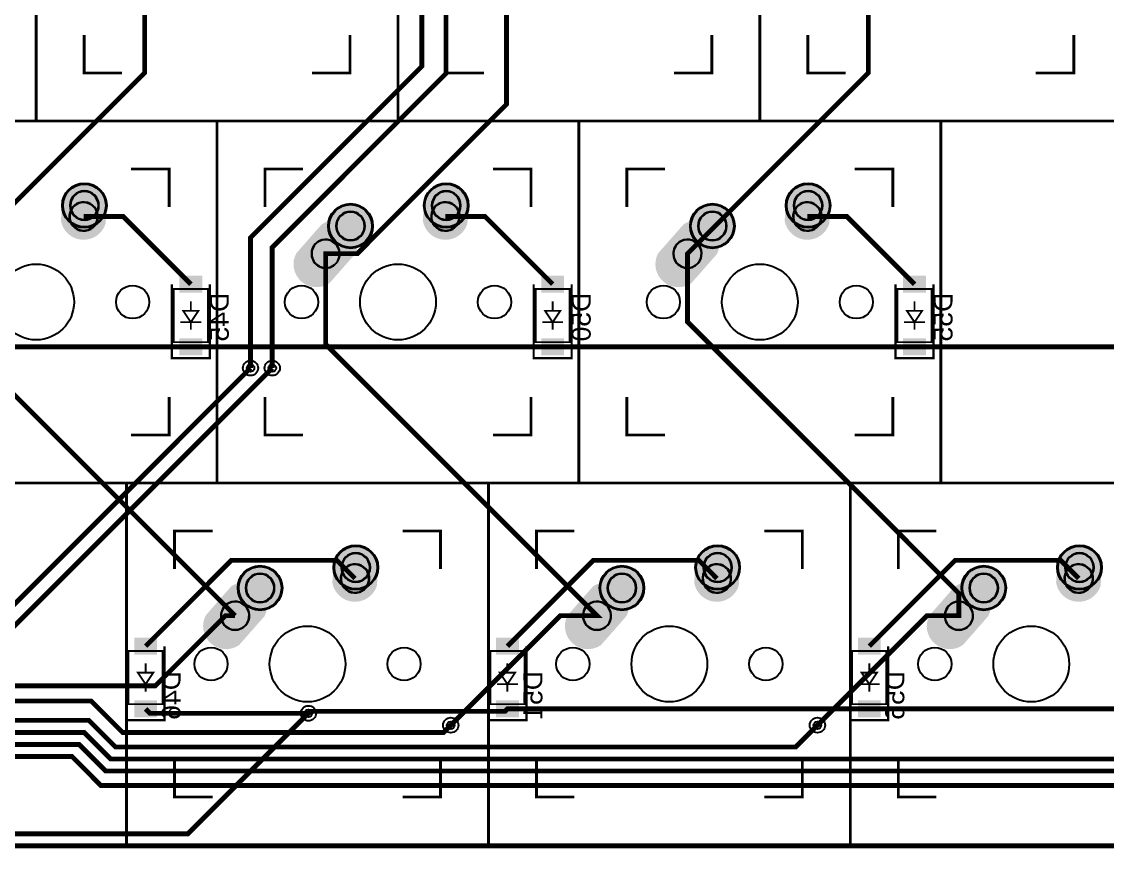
# Model space of a CAD drawing. Header units: millimetres. Extents: x 54 to 360, y -175 to -73.
# Drawn here: x 239.5 to 296.7, y -174.9 to -131.4 of the extents above; entities that cross this region are included whole.
import ezdxf

# ---------------------------------------------------------------- set-up
doc = ezdxf.new("R2010")
doc.units = ezdxf.units.MM
for name, color, linetype, true_color in [('BoardOutline', 7, 'Continuous', 0xff00ff), ('BottomLayer', 7, 'Continuous', 0x0000ff), ('BottomSilkLayer', 7, 'Continuous', 0x808000), ('BottomSolderMaskLayer', 7, 'Continuous', 0xaa00ff), ('Document', 7, 'Continuous', 0xffffff), ('Hole', 7, 'Continuous', 0x222222), ('Multi-Layer', 7, 'Continuous', 0xc0c0c0), ('TopLayer', 7, 'Continuous', 0xff0000), ('TopSolderMaskLayer', 7, 'Continuous', 0x800080)]:
    doc.layers.add(name, color=color, linetype=linetype, true_color=true_color)
doc.styles.get("Standard").update_dxf_attribs({"font": 'arial.ttf'})

msp = doc.modelspace()

# ---------------------------------------------------------------- hatches: boundary and pattern name
at = {"layer": 'BottomLayer'}
for points in [[(247.843, -145.643), (247.843, -144.743), (249.043, -144.743), (249.043, -145.643)], [(266.893, -145.643), (266.893, -144.743), (268.093, -144.743), (268.093, -145.643)], [(285.943, -145.643), (285.943, -144.743), (287.143, -144.743), (287.143, -145.643)], [(247.843, -148.944), (247.843, -148.043), (249.043, -148.043), (249.043, -148.944)], [(266.893, -148.944), (266.893, -148.043), (268.093, -148.043), (268.093, -148.944)], [(285.943, -148.944), (285.943, -148.043), (287.143, -148.043), (287.143, -148.944)], [(245.462, -164.693), (245.462, -163.793), (246.662, -163.793), (246.662, -164.693)], [(264.512, -164.693), (264.512, -163.793), (265.712, -163.793), (265.712, -164.693)], [(283.562, -164.693), (283.562, -163.793), (284.762, -163.793), (284.762, -164.693)], [(245.462, -167.993), (245.462, -167.093), (246.662, -167.093), (246.662, -167.993)], [(264.512, -167.993), (264.512, -167.093), (265.712, -167.093), (265.712, -167.993)], [(283.562, -167.993), (283.562, -167.093), (284.762, -167.093), (284.762, -167.993)]]:
    msp.add_hatch(color=256, dxfattribs=at).paths.add_polyline_path(points)
at = {"layer": 'BottomSolderMaskLayer'}
for points in [[(241.664, -141.051, 1), (244.016, -141.051, 1)], [(260.714, -141.051, 1), (263.066, -141.051, 1)], [(279.764, -141.051, 1), (282.116, -141.051, 1)], [(243.952, -142.014, -0.785398), (241.606, -141.853), (241.648, -141.246, -0.785398), (243.994, -141.408)], [(263.002, -142.014, -0.785398), (260.656, -141.853), (260.698, -141.246, -0.785398), (263.044, -141.408)], [(282.052, -142.014, -0.785398), (279.706, -141.853), (279.747, -141.246, -0.785398), (282.093, -141.408)], [(255.674, -142.131, 1), (258.026, -142.131, 1)], [(274.724, -142.131, 1), (277.075, -142.131, 1)], [(255.744, -145.139, -0.785398), (253.994, -143.568), (255.335, -142.042, -0.785398), (257.086, -143.613)], [(274.794, -145.139, -0.785398), (273.044, -143.568), (274.385, -142.042, -0.785398), (276.136, -143.613)], [(255.952, -160.101, 1), (258.304, -160.101, 1)], [(275.002, -160.101, 1), (277.354, -160.101, 1)], [(294.052, -160.101, 1), (296.404, -160.101, 1)], [(250.912, -161.181, 1), (253.264, -161.181, 1)], [(258.24, -161.064, -0.785398), (255.894, -160.903), (255.936, -160.296, -0.785398), (258.282, -160.458)], [(269.962, -161.181, 1), (272.313, -161.181, 1)], [(277.29, -161.064, -0.785398), (274.944, -160.903), (274.985, -160.296, -0.785398), (277.331, -160.458)], [(289.012, -161.181, 1), (291.363, -161.181, 1)], [(296.34, -161.064, -0.785398), (293.994, -160.903), (294.035, -160.296, -0.785398), (296.381, -160.458)], [(250.982, -164.189, -0.785398), (249.232, -162.618), (250.573, -161.092, -0.785398), (252.324, -162.663)], [(270.032, -164.189, -0.785398), (268.282, -162.618), (269.623, -161.092, -0.785398), (271.374, -162.663)], [(289.082, -164.189, -0.785398), (287.332, -162.618), (288.673, -161.092, -0.785398), (290.424, -162.663)]]:
    msp.add_hatch(color=256, dxfattribs=at).paths.add_polyline_path(points)
at = {"layer": 'Multi-Layer'}
for points in [[(241.715, -141.051, 1), (243.965, -141.051, 1)], [(260.765, -141.051, 1), (263.015, -141.051, 1)], [(279.815, -141.051, 1), (282.065, -141.051, 1)], [(243.902, -141.998, -0.785398), (241.658, -141.843), (241.698, -141.263, -0.785398), (243.942, -141.418)], [(262.952, -141.998, -0.785398), (260.708, -141.843), (260.748, -141.263, -0.785398), (262.992, -141.418)], [(282.002, -141.998, -0.785398), (279.757, -141.843), (279.797, -141.263, -0.785398), (282.042, -141.418)], [(255.725, -142.131, 1), (257.975, -142.131, 1)], [(274.775, -142.131, 1), (277.025, -142.131, 1)], [(255.722, -145.072, -0.785398), (254.047, -143.569), (255.357, -142.109, -0.785398), (257.032, -143.612)], [(274.772, -145.072, -0.785398), (273.097, -143.569), (274.407, -142.109, -0.785398), (276.082, -143.612)], [(256.003, -160.101, 1), (258.253, -160.101, 1)], [(275.053, -160.101, 1), (277.303, -160.101, 1)], [(294.103, -160.101, 1), (296.353, -160.101, 1)], [(258.19, -161.048, -0.785398), (255.946, -160.893), (255.986, -160.313, -0.785398), (258.23, -160.468)], [(277.24, -161.048, -0.785398), (274.995, -160.893), (275.035, -160.313, -0.785398), (277.28, -160.468)], [(296.29, -161.048, -0.785398), (294.045, -160.893), (294.085, -160.313, -0.785398), (296.33, -160.468)], [(250.963, -161.181, 1), (253.213, -161.181, 1)], [(270.013, -161.181, 1), (272.263, -161.181, 1)], [(289.063, -161.181, 1), (291.313, -161.181, 1)], [(250.96, -164.122, -0.785398), (249.285, -162.619), (250.595, -161.159, -0.785398), (252.27, -162.662)], [(270.01, -164.122, -0.785398), (268.335, -162.619), (269.645, -161.159, -0.785398), (271.32, -162.662)], [(289.06, -164.122, -0.785398), (287.385, -162.619), (288.695, -161.159, -0.785398), (290.37, -162.662)]]:
    msp.add_hatch(color=256, dxfattribs=at).paths.add_polyline_path(points)
at = {"layer": 'TopSolderMaskLayer'}
for points in [[(241.664, -141.051, 1), (244.016, -141.051, 1)], [(260.714, -141.051, 1), (263.066, -141.051, 1)], [(279.764, -141.051, 1), (282.116, -141.051, 1)], [(243.952, -142.014, -0.785398), (241.606, -141.853), (241.648, -141.246, -0.785398), (243.994, -141.408)], [(263.002, -142.014, -0.785398), (260.656, -141.853), (260.698, -141.246, -0.785398), (263.044, -141.408)], [(282.052, -142.014, -0.785398), (279.706, -141.853), (279.747, -141.246, -0.785398), (282.093, -141.408)], [(255.674, -142.131, 1), (258.026, -142.131, 1)], [(274.724, -142.131, 1), (277.075, -142.131, 1)], [(255.744, -145.139, -0.785398), (253.994, -143.568), (255.335, -142.042, -0.785398), (257.086, -143.613)], [(274.794, -145.139, -0.785398), (273.044, -143.568), (274.385, -142.042, -0.785398), (276.136, -143.613)], [(255.952, -160.101, 1), (258.304, -160.101, 1)], [(275.002, -160.101, 1), (277.354, -160.101, 1)], [(294.052, -160.101, 1), (296.404, -160.101, 1)], [(250.912, -161.181, 1), (253.264, -161.181, 1)], [(258.24, -161.064, -0.785398), (255.894, -160.903), (255.936, -160.296, -0.785398), (258.282, -160.458)], [(269.962, -161.181, 1), (272.313, -161.181, 1)], [(277.29, -161.064, -0.785398), (274.944, -160.903), (274.985, -160.296, -0.785398), (277.331, -160.458)], [(289.012, -161.181, 1), (291.363, -161.181, 1)], [(296.34, -161.064, -0.785398), (293.994, -160.903), (294.035, -160.296, -0.785398), (296.381, -160.458)], [(250.982, -164.189, -0.785398), (249.232, -162.618), (250.573, -161.092, -0.785398), (252.324, -162.663)], [(270.032, -164.189, -0.785398), (268.282, -162.618), (269.623, -161.092, -0.785398), (271.374, -162.663)], [(289.082, -164.189, -0.785398), (287.332, -162.618), (288.673, -161.092, -0.785398), (290.424, -162.663)]]:
    msp.add_hatch(color=256, dxfattribs=at).paths.add_polyline_path(points)

# ---------------------------------------------------------------- linework, layer by layer
at = {"layer": 'BoardOutline', "const_width": 0.254}
msp.add_lwpolyline([(357.378, -174.752), (56.896, -174.752)], dxfattribs=at)
at = {"layer": 'BottomLayer', "const_width": 0.254}
for points in [[(242.8, -141.63), (244.88, -141.63), (248.443, -145.194)], [(261.85, -141.63), (263.93, -141.63), (267.493, -145.194)], [(280.9, -141.63), (282.98, -141.63), (286.543, -145.194)], [(227.202, -150.749), (229.393, -148.558), (229.393, -148.493), (248.443, -148.493), (267.493, -148.493), (286.543, -148.493), (313.531, -148.493), (322.262, -148.493), (341.312, -148.493)], [(227.632, -164.731), (236.461, -164.731), (248.538, -152.654), (251.586, -149.606)], [(227.632, -165.531), (236.804, -165.531), (252.729, -149.606)], [(257.088, -160.68), (256.136, -159.728), (250.577, -159.728), (246.062, -164.244)], [(276.138, -160.68), (275.186, -159.728), (269.627, -159.728), (265.112, -164.244)], [(295.188, -160.68), (294.236, -159.728), (288.677, -159.728), (284.162, -164.244)], [(227.632, -166.331), (246.578, -166.331), (250.269, -162.641), (250.778, -162.641)], [(227.632, -167.131), (243.204, -167.131), (244.855, -168.783), (261.746, -168.783), (262.127, -168.402)], [(246.062, -167.543), (246.292, -167.774), (254.635, -167.774), (254.734, -167.675), (264.981, -167.675), (265.112, -167.543), (338.545, -167.543), (341.312, -167.543)], [(225.932, -168.831), (225.932, -169.798), (226.948, -170.815), (230.377, -170.815), (231.139, -170.815), (233.806, -168.148), (238.505, -168.148), (242.823, -168.148), (243.077, -168.148), (244.474, -169.545), (280.288, -169.545), (281.431, -168.402)], [(223.532, -168.831), (223.532, -169.835), (226.417, -172.72), (230.758, -172.72), (231.901, -172.72), (234.568, -170.053), (237.108, -170.053), (242.188, -170.053), (243.712, -171.577), (282.955, -171.577), (335.152, -171.577), (338.327, -168.402)], [(224.332, -168.831), (224.332, -169.835), (226.581, -172.085), (230.758, -172.085), (231.647, -172.085), (234.314, -169.418), (237.616, -169.418), (242.569, -169.418), (243.966, -170.815), (257.047, -170.815), (316.737, -170.815), (319.15, -168.402)], [(225.132, -168.831), (225.132, -169.835), (226.747, -171.45), (230.504, -171.45), (231.393, -171.45), (234.06, -168.783), (238.124, -168.783), (242.823, -168.783), (244.22, -170.18), (279.018, -170.18), (298.322, -170.18), (300.227, -168.275)]]:
    msp.add_lwpolyline(points, dxfattribs=at)
at = {"layer": 'BottomSilkLayer', "const_width": 0.12}
for points in [[(249.443, -145.194), (249.443, -149.093), (247.443, -149.093), (247.443, -145.194)], [(268.493, -145.194), (268.493, -149.093), (266.493, -149.093), (266.493, -145.194)], [(287.543, -145.194), (287.543, -149.093), (285.543, -149.093), (285.543, -145.194)], [(247.062, -164.244), (247.062, -168.143), (245.062, -168.143), (245.062, -164.244)], [(266.112, -164.244), (266.112, -168.143), (264.112, -168.143), (264.112, -164.244)], [(285.162, -164.244), (285.162, -168.143), (283.162, -168.143), (283.162, -164.244)]]:
    msp.add_lwpolyline(points, dxfattribs=at)
at = {"layer": 'BottomSolderMaskLayer'}
for points in [[(242.84, -140.282), (242.84, -140.282)], [(261.89, -140.282), (261.89, -140.282)], [(280.94, -140.282), (280.94, -140.282)], [(242.04, -141.683), (242.04, -141.683)], [(243.56, -141.578), (243.56, -141.578)], [(256.85, -141.362), (256.85, -141.362)], [(261.09, -141.683), (261.09, -141.683)], [(262.61, -141.578), (262.61, -141.578)], [(275.899, -141.362), (275.9, -141.362)], [(280.14, -141.683), (280.14, -141.683)], [(281.659, -141.578), (281.659, -141.578)], [(242.84, -141.819), (242.84, -141.819)], [(261.89, -141.819), (261.89, -141.819)], [(280.94, -141.819), (280.94, -141.819)], [(254.979, -143.088), (254.98, -143.088)], [(256.85, -142.899), (256.85, -142.899)], [(274.029, -143.088), (274.03, -143.088)], [(275.899, -142.899), (275.9, -142.899)], [(256.1, -144.093), (256.1, -144.093)], [(275.15, -144.093), (275.15, -144.093)], [(257.128, -159.332), (257.128, -159.332)], [(276.178, -159.332), (276.178, -159.332)], [(295.228, -159.332), (295.228, -159.332)], [(252.088, -160.412), (252.088, -160.412)], [(271.138, -160.412), (271.138, -160.412)], [(290.188, -160.412), (290.188, -160.412)], [(256.328, -160.733), (256.328, -160.733)], [(257.128, -160.869), (257.128, -160.869)], [(257.848, -160.628), (257.848, -160.628)], [(275.378, -160.733), (275.378, -160.733)], [(276.178, -160.869), (276.178, -160.869)], [(276.897, -160.628), (276.897, -160.628)], [(294.428, -160.733), (294.428, -160.733)], [(295.228, -160.869), (295.228, -160.869)], [(295.947, -160.628), (295.947, -160.628)], [(250.217, -162.138), (250.218, -162.138)], [(252.088, -161.949), (252.088, -161.949)], [(269.267, -162.138), (269.268, -162.138)], [(271.138, -161.949), (271.138, -161.949)], [(288.317, -162.138), (288.318, -162.138)], [(290.188, -161.949), (290.188, -161.949)], [(251.338, -163.143), (251.338, -163.143)], [(270.388, -163.143), (270.388, -163.143)], [(289.438, -163.143), (289.438, -163.143)]]:
    msp.add_lwpolyline(points, close=True, dxfattribs=at)
for centre in [(242.84, -141.051), (261.89, -141.051), (280.94, -141.051), (256.85, -142.131), (275.9, -142.131), (257.128, -160.101), (276.178, -160.101), (295.228, -160.101), (252.088, -161.181), (271.138, -161.181), (290.188, -161.181)]:
    msp.add_circle(centre, 1.176, dxfattribs=at)
for centre, radius, start, end in [((242.84, -141.051), 0.768, 90, 270), ((242.84, -141.051), 0.768, 270, 90), ((261.89, -141.051), 0.768, 90, 270), ((261.89, -141.051), 0.768, 270, 90), ((280.94, -141.051), 0.768, 90, 270), ((280.94, -141.051), 0.768, 270, 90), ((242.8, -141.631), 0.761, 356.055, 176.055), ((261.85, -141.631), 0.761, 356.055, 176.055), ((280.9, -141.631), 0.761, 356.055, 176.055), ((242.8, -141.63), 0.761, 176.055, 356.055), ((256.85, -142.131), 0.768, 90, 270), ((256.85, -142.131), 0.768, 270, 90), ((261.85, -141.63), 0.761, 176.055, 356.055), ((275.9, -142.131), 0.768, 90, 270), ((275.899, -142.131), 0.768, 270, 90), ((280.9, -141.63), 0.761, 176.055, 356.055), ((255.54, -143.591), 0.753, 318.1, 138.1), ((274.59, -143.591), 0.753, 318.1, 138.1), ((255.54, -143.59), 0.753, 138.1, 318.1), ((274.59, -143.59), 0.753, 138.1, 318.1), ((257.128, -160.101), 0.768, 90, 270), ((257.128, -160.101), 0.768, 270, 90), ((276.178, -160.101), 0.768, 90, 270), ((276.178, -160.101), 0.768, 270, 90), ((295.228, -160.101), 0.768, 90, 270), ((295.228, -160.101), 0.768, 270, 90), ((257.088, -160.681), 0.761, 356.055, 176.055), ((276.138, -160.681), 0.761, 356.055, 176.055), ((295.188, -160.681), 0.761, 356.055, 176.055), ((252.088, -161.181), 0.768, 90, 270), ((252.088, -161.181), 0.768, 270, 90), ((271.138, -161.181), 0.768, 90, 270), ((271.138, -161.181), 0.768, 270, 90), ((290.188, -161.181), 0.768, 90, 270), ((290.188, -161.181), 0.768, 270, 90), ((257.088, -160.68), 0.761, 176.055, 356.055), ((276.138, -160.68), 0.761, 176.055, 356.055), ((295.188, -160.68), 0.761, 176.055, 356.055), ((250.778, -162.64), 0.753, 138.1, 318.1), ((250.778, -162.641), 0.753, 318.1, 138.1), ((269.828, -162.64), 0.753, 138.1, 318.1), ((269.828, -162.641), 0.753, 318.1, 138.1), ((288.878, -162.64), 0.753, 138.1, 318.1), ((288.878, -162.641), 0.753, 318.1, 138.1)]:
    msp.add_arc(centre, radius, start, end, dxfattribs=at)
at = {"layer": 'Document'}
for points, const_width in [([(221.25, -117.555), (240.3, -117.555), (240.3, -136.605), (221.25, -136.605), (221.25, -117.555)], 0.15), ([(240.3, -117.555), (259.35, -117.555), (259.35, -136.605), (240.3, -136.605), (240.3, -117.555)], 0.15), ([(278.4, -117.555), (278.4, -136.605), (259.35, -136.605), (259.35, -117.555), (278.4, -117.555)], 0.15), ([(278.4, -117.555), (297.45, -117.555), (297.45, -136.605), (278.4, -136.605), (278.4, -117.555)], 0.15), ([(230.775, -136.606), (249.825, -136.606), (249.825, -155.656), (230.775, -155.656), (230.775, -136.606)], 0.15), ([(249.825, -136.606), (268.875, -136.606), (268.875, -155.656), (249.825, -155.656), (249.825, -136.606)], 0.15), ([(268.875, -136.606), (287.925, -136.606), (287.925, -155.656), (268.875, -155.656), (268.875, -136.606)], 0.15), ([(287.925, -136.606), (321.263, -136.606), (321.263, -155.656), (287.925, -155.656), (287.925, -136.606)], 0.15), ([(249.343, -145.443), (247.543, -145.443), (247.543, -148.244), (249.343, -148.244), (249.343, -145.443)], 0.1), ([(268.393, -145.443), (266.593, -145.443), (266.593, -148.244), (268.393, -148.244), (268.393, -145.443)], 0.1), ([(287.443, -145.443), (285.643, -145.443), (285.643, -148.244), (287.443, -148.244), (287.443, -145.443)], 0.1), ([(248.843, -146.594), (248.043, -146.594), (248.443, -147.194), (248.843, -146.594)], 0.1), ([(267.893, -146.594), (267.093, -146.594), (267.493, -147.194), (267.893, -146.594)], 0.1), ([(286.943, -146.594), (286.143, -146.594), (286.543, -147.194), (286.943, -146.594)], 0.1), ([(125.999, -155.656), (245.061, -155.656), (245.061, -174.706), (125.999, -174.706), (125.999, -155.656)], 0.15), ([(245.063, -155.656), (264.113, -155.656), (264.113, -174.706), (245.063, -174.706), (245.063, -155.656)], 0.15), ([(264.113, -155.656), (283.163, -155.656), (283.163, -174.706), (264.113, -174.706), (264.113, -155.656)], 0.15), ([(283.163, -155.656), (302.213, -155.656), (302.213, -174.706), (283.163, -174.706), (283.163, -155.656)], 0.15), ([(246.962, -164.493), (245.162, -164.493), (245.162, -167.293), (246.962, -167.293), (246.962, -164.493)], 0.1), ([(266.012, -164.493), (264.212, -164.493), (264.212, -167.293), (266.012, -167.293), (266.012, -164.493)], 0.1), ([(285.062, -164.493), (283.262, -164.493), (283.262, -167.293), (285.062, -167.293), (285.062, -164.493)], 0.1), ([(246.462, -165.643), (245.662, -165.643), (246.062, -166.244), (246.462, -165.643)], 0.1), ([(265.512, -165.643), (264.712, -165.643), (265.112, -166.244), (265.512, -165.643)], 0.1), ([(284.562, -165.643), (283.762, -165.643), (284.162, -166.244), (284.562, -165.643)], 0.1)]:
    msp.add_lwpolyline(points, close=True, dxfattribs=dict(at, const_width=const_width))
for points, const_width in [([(242.825, -132.08), (242.825, -134.08), (244.825, -134.08)], 0.15), ([(254.825, -134.08), (256.825, -134.08), (256.825, -132.08)], 0.15), ([(261.875, -132.08), (261.875, -134.08), (263.875, -134.08)], 0.15), ([(273.875, -134.08), (275.875, -134.08), (275.875, -132.08)], 0.15), ([(280.925, -132.08), (280.925, -134.08), (282.925, -134.08)], 0.15), ([(292.925, -134.08), (294.925, -134.08), (294.925, -132.08)], 0.15), ([(245.3, -139.131), (247.3, -139.131), (247.3, -141.131)], 0.15), ([(254.35, -139.131), (252.35, -139.131), (252.35, -141.131)], 0.15), ([(264.35, -139.131), (266.35, -139.131), (266.35, -141.131)], 0.15), ([(273.4, -139.131), (271.4, -139.131), (271.4, -141.131)], 0.15), ([(283.4, -139.131), (285.4, -139.131), (285.4, -141.131)], 0.15), ([(248.443, -146.594), (248.443, -146.093)], 0.1), ([(267.493, -146.594), (267.493, -146.093)], 0.1), ([(286.543, -146.594), (286.543, -146.093)], 0.1), ([(248.993, -147.194), (248.443, -147.194), (247.893, -147.194)], 0.1), ([(248.443, -147.594), (248.443, -147.194)], 0.1), ([(268.043, -147.194), (267.493, -147.194), (266.943, -147.194)], 0.1), ([(267.493, -147.594), (267.493, -147.194)], 0.1), ([(287.093, -147.194), (286.543, -147.194), (285.993, -147.194)], 0.1), ([(286.543, -147.594), (286.543, -147.194)], 0.1), ([(245.3, -153.131), (247.3, -153.131), (247.3, -151.131)], 0.15), ([(252.35, -151.131), (252.35, -153.131), (254.35, -153.131)], 0.15), ([(264.35, -153.131), (266.35, -153.131), (266.35, -151.131)], 0.15), ([(271.4, -151.131), (271.4, -153.131), (273.4, -153.131)], 0.15), ([(283.4, -153.131), (285.4, -153.131), (285.4, -151.131)], 0.15), ([(249.588, -158.181), (247.588, -158.181), (247.588, -160.181)], 0.15), ([(259.588, -158.181), (261.588, -158.181), (261.588, -160.181)], 0.15), ([(268.638, -158.181), (266.638, -158.181), (266.638, -160.181)], 0.15), ([(278.638, -158.181), (280.638, -158.181), (280.638, -160.181)], 0.15), ([(287.688, -158.181), (285.688, -158.181), (285.688, -160.181)], 0.15), ([(246.062, -165.643), (246.062, -165.143)], 0.1), ([(265.112, -165.643), (265.112, -165.143)], 0.1), ([(284.162, -165.643), (284.162, -165.143)], 0.1), ([(246.612, -166.244), (246.062, -166.244), (245.512, -166.244)], 0.1), ([(246.062, -166.643), (246.062, -166.244)], 0.1), ([(265.662, -166.244), (265.112, -166.244), (264.562, -166.244)], 0.1), ([(265.112, -166.643), (265.112, -166.244)], 0.1), ([(284.712, -166.244), (284.162, -166.244), (283.612, -166.244)], 0.1), ([(284.162, -166.643), (284.162, -166.244)], 0.1), ([(247.588, -170.181), (247.588, -172.181), (249.588, -172.181)], 0.15), ([(259.588, -172.181), (261.588, -172.181), (261.588, -170.181)], 0.15), ([(266.638, -170.181), (266.638, -172.181), (268.638, -172.181)], 0.15), ([(278.638, -172.181), (280.638, -172.181), (280.638, -170.181)], 0.15), ([(285.688, -170.181), (285.688, -172.181), (287.688, -172.181)], 0.15)]:
    msp.add_lwpolyline(points, dxfattribs=dict(at, const_width=const_width))
at = {"layer": 'Hole'}
for centre in [(251.586, -149.606), (252.729, -149.606), (254.635, -167.774), (262.127, -168.402), (281.431, -168.402)]:
    msp.add_circle(centre, 0.2, dxfattribs=at)
at = {"layer": 'Multi-Layer'}
for points in [[(242.84, -140.315), (242.84, -140.315)], [(261.89, -140.315), (261.89, -140.315)], [(280.94, -140.315), (280.94, -140.315)], [(242.067, -141.681), (242.067, -141.681)], [(243.533, -141.58), (243.533, -141.58)], [(256.85, -141.395), (256.85, -141.395)], [(261.117, -141.681), (261.117, -141.681)], [(262.583, -141.58), (262.583, -141.58)], [(275.899, -141.395), (275.9, -141.395)], [(280.166, -141.681), (280.166, -141.681)], [(281.633, -141.58), (281.633, -141.58)], [(242.84, -141.786), (242.84, -141.786)], [(261.89, -141.786), (261.89, -141.786)], [(280.94, -141.786), (280.94, -141.786)], [(256.85, -142.866), (256.85, -142.866)], [(275.899, -142.866), (275.9, -142.866)], [(254.993, -143.1), (254.993, -143.1)], [(274.043, -143.1), (274.043, -143.1)], [(256.087, -144.082), (256.087, -144.081)], [(275.137, -144.082), (275.137, -144.081)], [(257.128, -159.365), (257.128, -159.365)], [(276.178, -159.365), (276.178, -159.365)], [(295.228, -159.365), (295.228, -159.365)], [(252.088, -160.445), (252.088, -160.445)], [(271.138, -160.445), (271.138, -160.445)], [(290.188, -160.445), (290.188, -160.445)], [(256.355, -160.731), (256.355, -160.731)], [(257.128, -160.836), (257.128, -160.836)], [(257.821, -160.63), (257.821, -160.63)], [(275.404, -160.731), (275.404, -160.731)], [(276.178, -160.836), (276.178, -160.836)], [(276.871, -160.63), (276.871, -160.63)], [(294.454, -160.731), (294.454, -160.731)], [(295.228, -160.836), (295.228, -160.836)], [(295.921, -160.63), (295.921, -160.63)], [(250.231, -162.15), (250.231, -162.15)], [(252.088, -161.916), (252.088, -161.916)], [(269.281, -162.15), (269.281, -162.15)], [(271.138, -161.916), (271.138, -161.916)], [(288.331, -162.15), (288.331, -162.15)], [(290.188, -161.916), (290.188, -161.916)], [(251.325, -163.132), (251.325, -163.131)], [(270.375, -163.132), (270.375, -163.131)], [(289.425, -163.132), (289.425, -163.131)]]:
    msp.add_lwpolyline(points, close=True, dxfattribs=at)
for centre, radius in [((242.84, -141.051), 1.125), ((261.89, -141.051), 1.125), ((280.94, -141.051), 1.125), ((256.85, -142.131), 1.125), ((275.9, -142.131), 1.125), ((240.3, -146.131), 1.994), ((259.35, -146.131), 1.994), ((278.4, -146.131), 1.994), ((245.38, -146.131), 0.875), ((254.27, -146.131), 0.875), ((264.43, -146.131), 0.875), ((273.32, -146.131), 0.875), ((283.48, -146.131), 0.875), ((251.586, -149.606), 0.4), ((252.729, -149.606), 0.4), ((257.128, -160.101), 1.125), ((276.178, -160.101), 1.125), ((295.228, -160.101), 1.125), ((252.088, -161.181), 1.125), ((271.138, -161.181), 1.125), ((290.188, -161.181), 1.125), ((254.588, -165.181), 1.994), ((273.638, -165.181), 1.994), ((292.688, -165.181), 1.994), ((249.508, -165.181), 0.875), ((259.668, -165.181), 0.875), ((268.558, -165.181), 0.875), ((278.718, -165.181), 0.875), ((287.608, -165.181), 0.875), ((254.635, -167.774), 0.4), ((262.127, -168.402), 0.4), ((281.431, -168.402), 0.4)]:
    msp.add_circle(centre, radius, dxfattribs=at)
for centre, start, end in [((242.84, -141.051), 90, 270), ((242.84, -141.051), 270, 90), ((261.89, -141.051), 90, 270), ((261.89, -141.051), 270, 90), ((280.94, -141.051), 90, 270), ((280.94, -141.051), 270, 90), ((242.8, -141.631), 356.055, 176.055), ((261.85, -141.631), 356.055, 176.055), ((280.9, -141.631), 356.055, 176.055), ((242.8, -141.63), 176.055, 356.055), ((256.85, -142.131), 90, 270), ((256.85, -142.131), 270, 90), ((261.85, -141.63), 176.055, 356.055), ((275.9, -142.131), 90, 270), ((275.899, -142.131), 270, 90), ((280.9, -141.63), 176.055, 356.055), ((255.54, -143.591), 318.1, 138.1), ((274.59, -143.591), 318.1, 138.1), ((255.54, -143.59), 138.1, 318.1), ((274.59, -143.59), 138.1, 318.1), ((257.128, -160.101), 90, 270), ((257.128, -160.101), 270, 90), ((276.178, -160.101), 90, 270), ((276.178, -160.101), 270, 90), ((295.228, -160.101), 90, 270), ((295.228, -160.101), 270, 90), ((257.088, -160.681), 356.055, 176.055), ((276.138, -160.681), 356.055, 176.055), ((295.188, -160.681), 356.055, 176.055), ((252.088, -161.181), 90, 270), ((252.088, -161.181), 270, 90), ((271.138, -161.181), 90, 270), ((271.138, -161.181), 270, 90), ((290.188, -161.181), 90, 270), ((290.188, -161.181), 270, 90), ((257.088, -160.68), 176.055, 356.055), ((276.138, -160.68), 176.055, 356.055), ((295.188, -160.68), 176.055, 356.055), ((250.778, -162.64), 138.1, 318.1), ((250.778, -162.641), 318.1, 138.1), ((269.828, -162.64), 138.1, 318.1), ((269.828, -162.641), 318.1, 138.1), ((288.878, -162.64), 138.1, 318.1), ((288.878, -162.641), 318.1, 138.1)]:
    msp.add_arc(centre, 0.735, start, end, dxfattribs=at)
at = {"layer": 'TopLayer', "const_width": 0.254}
for points in [[(231.728, -86.441), (231.728, -95.966), (241.253, -105.49), (241.253, -119.778), (246.015, -124.54), (246.015, -134.066), (236.49, -143.591), (236.49, -148.353), (250.778, -162.641)], [(250.778, -86.441), (250.778, -95.966), (260.303, -105.49), (260.303, -119.778), (265.065, -124.54), (265.065, -135.727), (257.201, -143.591), (255.54, -143.591), (255.54, -148.353), (269.828, -162.641), (267.889, -162.641), (262.127, -168.402)], [(269.828, -86.441), (269.828, -95.966), (279.353, -105.49), (279.353, -119.778), (284.115, -124.54), (284.115, -134.066), (274.59, -143.591), (274.59, -147.173), (288.878, -161.461), (288.878, -162.641), (287.193, -162.641), (281.431, -168.402)], [(252.729, -149.606), (252.729, -143.256), (261.873, -134.112), (261.873, -122.428), (259.587, -120.142), (259.587, -110.364), (249.681, -100.458), (249.681, -96.012)], [(251.586, -149.606), (251.586, -142.748), (260.603, -133.731), (260.603, -122.682), (258.444, -120.523), (258.444, -114.427)], [(127.635, -168.275), (138.049, -168.275), (138.684, -168.275), (142.875, -172.466), (193.293, -172.466), (195.198, -170.561), (198.754, -174.117), (241.426, -174.117), (248.284, -174.117), (248.292, -174.117), (254.635, -167.774)]]:
    msp.add_lwpolyline(points, dxfattribs=at)
at = {"layer": 'TopSolderMaskLayer'}
for points in [[(242.84, -140.282), (242.84, -140.282)], [(261.89, -140.282), (261.89, -140.282)], [(280.94, -140.282), (280.94, -140.282)], [(242.04, -141.683), (242.04, -141.683)], [(243.56, -141.578), (243.56, -141.578)], [(256.85, -141.362), (256.85, -141.362)], [(261.09, -141.683), (261.09, -141.683)], [(262.61, -141.578), (262.61, -141.578)], [(275.899, -141.362), (275.9, -141.362)], [(280.14, -141.683), (280.14, -141.683)], [(281.659, -141.578), (281.659, -141.578)], [(242.84, -141.819), (242.84, -141.819)], [(261.89, -141.819), (261.89, -141.819)], [(280.94, -141.819), (280.94, -141.819)], [(254.979, -143.088), (254.98, -143.088)], [(256.85, -142.899), (256.85, -142.899)], [(274.029, -143.088), (274.03, -143.088)], [(275.899, -142.899), (275.9, -142.899)], [(256.1, -144.093), (256.1, -144.093)], [(275.15, -144.093), (275.15, -144.093)], [(257.128, -159.332), (257.128, -159.332)], [(276.178, -159.332), (276.178, -159.332)], [(295.228, -159.332), (295.228, -159.332)], [(252.088, -160.412), (252.088, -160.412)], [(271.138, -160.412), (271.138, -160.412)], [(290.188, -160.412), (290.188, -160.412)], [(256.328, -160.733), (256.328, -160.733)], [(257.128, -160.869), (257.128, -160.869)], [(257.848, -160.628), (257.848, -160.628)], [(275.378, -160.733), (275.378, -160.733)], [(276.178, -160.869), (276.178, -160.869)], [(276.897, -160.628), (276.897, -160.628)], [(294.428, -160.733), (294.428, -160.733)], [(295.228, -160.869), (295.228, -160.869)], [(295.947, -160.628), (295.947, -160.628)], [(250.217, -162.138), (250.218, -162.138)], [(252.088, -161.949), (252.088, -161.949)], [(269.267, -162.138), (269.268, -162.138)], [(271.138, -161.949), (271.138, -161.949)], [(288.317, -162.138), (288.318, -162.138)], [(290.188, -161.949), (290.188, -161.949)], [(251.338, -163.143), (251.338, -163.143)], [(270.388, -163.143), (270.388, -163.143)], [(289.438, -163.143), (289.438, -163.143)]]:
    msp.add_lwpolyline(points, close=True, dxfattribs=at)
for centre in [(242.84, -141.051), (261.89, -141.051), (280.94, -141.051), (256.85, -142.131), (275.9, -142.131), (257.128, -160.101), (276.178, -160.101), (295.228, -160.101), (252.088, -161.181), (271.138, -161.181), (290.188, -161.181)]:
    msp.add_circle(centre, 1.176, dxfattribs=at)
for centre, radius, start, end in [((242.84, -141.051), 0.768, 90, 270), ((242.84, -141.051), 0.768, 270, 90), ((261.89, -141.051), 0.768, 90, 270), ((261.89, -141.051), 0.768, 270, 90), ((280.94, -141.051), 0.768, 90, 270), ((280.94, -141.051), 0.768, 270, 90), ((242.8, -141.631), 0.761, 356.055, 176.055), ((261.85, -141.631), 0.761, 356.055, 176.055), ((280.9, -141.631), 0.761, 356.055, 176.055), ((242.8, -141.63), 0.761, 176.055, 356.055), ((256.85, -142.131), 0.768, 90, 270), ((256.85, -142.131), 0.768, 270, 90), ((261.85, -141.63), 0.761, 176.055, 356.055), ((275.9, -142.131), 0.768, 90, 270), ((275.899, -142.131), 0.768, 270, 90), ((280.9, -141.63), 0.761, 176.055, 356.055), ((255.54, -143.591), 0.753, 318.1, 138.1), ((274.59, -143.591), 0.753, 318.1, 138.1), ((255.54, -143.59), 0.753, 138.1, 318.1), ((274.59, -143.59), 0.753, 138.1, 318.1), ((257.128, -160.101), 0.768, 90, 270), ((257.128, -160.101), 0.768, 270, 90), ((276.178, -160.101), 0.768, 90, 270), ((276.178, -160.101), 0.768, 270, 90), ((295.228, -160.101), 0.768, 90, 270), ((295.228, -160.101), 0.768, 270, 90), ((257.088, -160.681), 0.761, 356.055, 176.055), ((276.138, -160.681), 0.761, 356.055, 176.055), ((295.188, -160.681), 0.761, 356.055, 176.055), ((252.088, -161.181), 0.768, 90, 270), ((252.088, -161.181), 0.768, 270, 90), ((271.138, -161.181), 0.768, 90, 270), ((271.138, -161.181), 0.768, 270, 90), ((290.188, -161.181), 0.768, 90, 270), ((290.188, -161.181), 0.768, 270, 90), ((257.088, -160.68), 0.761, 176.055, 356.055), ((276.138, -160.68), 0.761, 176.055, 356.055), ((295.188, -160.68), 0.761, 176.055, 356.055), ((250.778, -162.64), 0.753, 138.1, 318.1), ((250.778, -162.641), 0.753, 318.1, 138.1), ((269.828, -162.64), 0.753, 138.1, 318.1), ((269.828, -162.641), 0.753, 318.1, 138.1), ((288.878, -162.64), 0.753, 138.1, 318.1), ((288.878, -162.641), 0.753, 318.1, 138.1)]:
    msp.add_arc(centre, radius, start, end, dxfattribs=at)

# ---------------------------------------------------------------- texts
at = {"layer": 'BottomSilkLayer', "text_generation_flag": 2}
for s, p in [('D45', (250.443, -145.643)), ('D50', (269.493, -145.643)), ('D55', (288.543, -145.643)), ('D46', (247.903, -165.551)), ('D51', (266.953, -165.551)), ('D56', (286.003, -165.551))]:
    msp.add_text(s, height=1, rotation=90, dxfattribs=at).set_placement(p)

doc.saveas('drawing.dxf')
